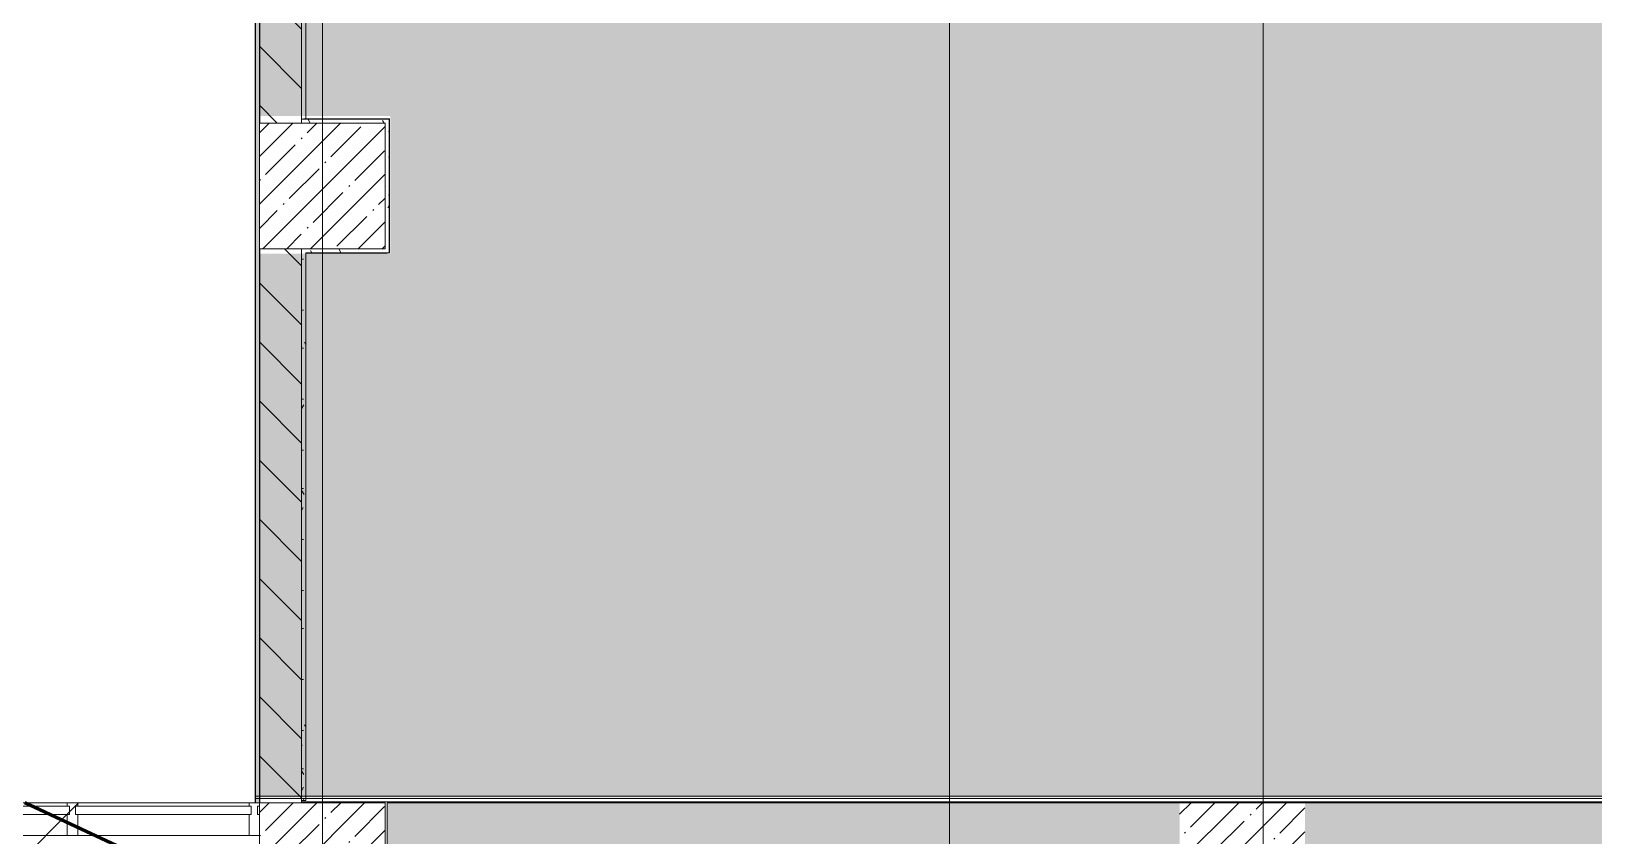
# Model space of a CAD drawing. Header units: millimetres. Extents: x -164500 to 426394, y -51911 to 102118.
# Drawn here: x 161390 to 168864, y 15041 to 18889 of the extents above; entities that cross this region are included whole.
import ezdxf

# ---------------------------------------------------------------- set-up
doc = ezdxf.new("R2010")
doc.units = ezdxf.units.MM
doc.linetypes.add('Осевая', pattern=[6350, 1270, -952.5, 3175, -952.5])
for name, color, linetype, lineweight in [('0) шлифовка', 5, 'Continuous', 60), ('5.3) Л-7 Линолеум 4 вып', 230, 'Continuous', 30), ('7.5) НЗ Линолеум Темпо ПЛЮС', 134, 'Continuous', 30), ('A-FLOR', 7, 'Continuous', 9), ('A-GLAZ-CURT', 7, 'Continuous', 9), ('A-GLAZ-CURT-1', 7, 'Continuous', 5), ('A-GLAZ-CURT-2', 7, 'Continuous', 20), ('A-GLAZ-CWMG', 7, 'Continuous', 9), ('A-GLAZ-CWMG-1', 7, 'Continuous', 20), ('A-WALL', 7, 'Continuous', 5), ('I-WALL', 7, 'Continuous', 5), ('S-COLS', 7, 'Continuous', 9), ('S-COLS-1', 7, 'Continuous', 5), ('Оси', 7, 'Continuous', 9), ('Оси-2', 7, 'Осевая', 9)]:
    doc.layers.add(name, color=color, linetype=linetype, lineweight=lineweight)
doc.layers.add('2) защита вин плитк', color=6, linetype='Continuous')
doc.layers.add('3.2.3) П-13.2', color=6, linetype='Continuous')
doc.layers.add('A-AREA-PATT-1', color=7, linetype='Continuous', lineweight=5, true_color=0xa5bae0, transparency=1)
doc.layers.add('A-WALL-1', color=9, linetype='Continuous', lineweight=5, true_color=0x808080)
doc.layers.add('A-WALL-FNSH-1', color=9, linetype='Continuous', lineweight=5, true_color=0x808080)
pattern_1 = [(45, (148772.12, -0.94), (-114.04925, 114.04925), []), (45, (148886.17, -0.94), (-114.04925, 114.04925), [201.612, -40.322, 6.706, -33.617])]
pattern_2 = [(0, (148772.123, -0.94), (243.84, 60.96), [20.117, -162.763, 20.117, -162.763, -975.36]), (0, (148772.123, -0.94), (243.84, 60.96), [-365.76, 20.117, -345.643, 20.117, -162.763, -426.72]), (0, (148772.123, -0.94), (243.84, 60.96), [-914.4, 20.117, -101.803, 20.117, -284.683]), (120, (148863.563, 29.54), (-174.71291, 180.69163), [20.117, -162.763, 20.117, -162.763, -975.36]), (120, (148863.563, 29.54), (-174.71291, 180.69163), [-365.76, 20.117, -345.643, 20.117, -162.763, -426.72]), (120, (148863.563, 29.54), (-174.71291, 180.69163), [-914.4, 20.117, -101.803, 20.117, -284.683]), (240, (148894.043, 151.46), (-69.12709, -241.65163), [20.117, -162.763, 20.117, -162.763, -975.36]), (240, (148894.043, 151.46), (-69.12709, -241.65163), [-365.76, 20.117, -345.643, 20.117, -162.763, -426.72]), (240, (148894.043, 151.46), (-69.12709, -241.65163), [-914.4, 20.117, -101.803, 20.117, -284.683])]

# ---------------------------------------------------------------- blocks, each defined once
blk = doc.blocks.new('BSC_Колонна _Прямоугольная - 600х600-V294-Объем проектирования 2 этажа')
at = {"layer": 'S-COLS-1'}
h = blk.add_hatch(dxfattribs=at)
h.set_pattern_fill('FP_25', color=256, style=0, pattern_type=2)
h.set_pattern_definition([(45, (-14010, -14900), (-114.0493, 114.0493), []), (45, (-13895.95, -14900), (-114.0493, 114.0493), [201.612, -40.322, 6.706, -33.617])])
h.paths.add_polyline_path([(-166, -300), (300, -300), (300, 300), (-300, 299.6), (-299.7, -300)])
for p, q in [((300, 300), (-300, 300)), ((-300, 300), (-300, -300)), ((300, -300), (300, 300)), ((-300, -300), (300, -300))]:
    blk.add_line(p, q, dxfattribs=at)
blk = doc.blocks.new('BSC_Колонна _Прямоугольная - 600х600-23295697-Объем проектирования 2 этажа')
at = {"layer": 'S-COLS-1'}
h = blk.add_hatch(dxfattribs=at)
h.set_pattern_fill('FP_26', color=256, style=0, pattern_type=2)
h.set_pattern_definition([(45, (-14010, -18150), (-114.0493, 114.0493), []), (45, (-13895.95, -18150), (-114.0493, 114.0493), [201.612, -40.322, 6.706, -33.617])])
h.paths.add_polyline_path([(-137.7, -300), (300, -300), (300, 300), (-300, 300), (-299.7, -300)])
for p, q in [((300, 300), (-300, 300)), ((-300, 300), (-300, -300)), ((300, -300), (300, 300)), ((-300, -300), (300, -300))]:
    blk.add_line(p, q, dxfattribs=at)
blk = doc.blocks.new('Прямоугольный импост - Импост структурный с накладкой - 160мм-23997896-Объем проектирования 2 этажа')
at = {"layer": 'A-GLAZ-CWMG-1'}
for p, q in [((-50, 40), (-50, 140)), ((-50, 140), (-0.3, 140)), ((-40, 40), (-50, 40)), ((-50, -17), (-50, 0)), ((-50, 0), (-40, 0)), ((-40, 0), (-40, 40)), ((-10, 40), (-10, 0)), ((-0.3, 40), (-10, 40)), ((-10, 0), (-0.3, 0)), ((-0.3, -17), (-50, -17))]:
    blk.add_line(p, q, dxfattribs=at)
blk = doc.blocks.new('Системная панель - Стекло - 40мм-23997898-Объем проектирования 2 этажа')
at = {"layer": 'A-GLAZ-CURT-2'}
for p, q in [((420.1, 0), (-420.1, 0)), ((-420.1, 0), (-420.1, -40)), ((-420.1, -40), (420.1, -40)), ((420.1, -40), (420.1, 0))]:
    blk.add_line(p, q, dxfattribs=at)
blk = doc.blocks.new('Прямоугольный импост - Импост структурный с накладкой - 160мм-23771920-Объем проектирования 2 этажа')
at = {"layer": 'A-GLAZ-CWMG'}
for p, q in [((13660.3, 15200), (12840, 15200)), ((13660.3, 15043), (12840, 15043))]:
    blk.add_line(p, q, dxfattribs=at)
blk = doc.blocks.new('Прямоугольный импост - Импост структурный с накладкой - 160мм-23997894-Объем проектирования 2 этажа')
at = {"layer": 'A-GLAZ-CWMG-1'}
for p, q in [((-25, 40), (-25, 140)), ((-25, 140), (25, 140)), ((25, 140), (25, 40)), ((-15, 40), (-25, 40)), ((-25, -17), (-25, 0)), ((-25, 0), (-15, 0)), ((-15, 0), (-15, 40)), ((15, 40), (15, 0)), ((25, 40), (15, 40)), ((15, 0), (25, 0)), ((25, 0), (25, -17)), ((25, -17), (-25, -17))]:
    blk.add_line(p, q, dxfattribs=at)
blk = doc.blocks.new('Системная панель - Стекло - 40мм-V436-Объем проектирования 2 этажа')
at = {"layer": 'A-GLAZ-CURT-1'}
h = blk.add_hatch(dxfattribs=at)
h.set_pattern_fill('FP_210', color=256, style=0, pattern_type=2)
h.set_pattern_definition([(45, (-12585, -14983), (-565.685, 565.685), [400, -1200]), (45, (-12985, -15183), (-565.685, 565.685), [1200, -400]), (45, (-12185, -15383), (-565.685, 565.685), [400, -1200])])
h.paths.add_polyline_path([(415, -40), (415, 0), (-415, 0), (-415, -40), (405, -40)])
at = {"layer": 'A-GLAZ-CURT-2'}
for p, q in [((415, 0), (-415, 0)), ((-415, 0), (-415, -40)), ((415, -40), (415, 0)), ((-415, -40), (415, -40))]:
    blk.add_line(p, q, dxfattribs=at)
blk = doc.blocks.new('Прямоугольный импост - Импост структурный с накладкой - 160мм-23771909-Объем проектирования 2 этажа')
at = {"layer": 'A-GLAZ-CWMG'}
for p, q in [((11930, 15200), (11120, 15200)), ((11930, 15043), (11120, 15043))]:
    blk.add_line(p, q, dxfattribs=at)

msp = doc.modelspace()

# ---------------------------------------------------------------- hatches: boundary and pattern name
at = {"layer": '0) шлифовка', "true_color": 0x2776bb}
h = msp.add_hatch(dxfattribs=at)
h.set_pattern_fill('ANSI31', color=152, scale=222, angle=110)
h.set_pattern_definition([(155, (149298.1, 20823.34), (-297.882, -638.81), [])])
h.paths.add_polyline_path([(162332.033, 15200), (155553.123, 15200), (155553.123, 13999), (153132.123, 13999), (153132.123, 7921), (162332.033, 7921)])
at = {"layer": '2) защита вин плитк'}
h = msp.add_hatch(dxfattribs=at)
h.set_pattern_fill('ANSI31', color=256, scale=600)
h.set_pattern_definition([(45, (149298.1, 20823.3), (-1347.04, 1347.04), [])])
h.paths.add_polyline_path([(162332.033, 15200), (155553.123, 15200), (155553.123, 13999), (153132.123, 13999), (153132.123, 7921), (162332.033, 7921)])
at = {"layer": '3.2.3) П-13.2'}
h = msp.add_hatch(dxfattribs=at)
h.set_pattern_fill('ANSI32', color=256, scale=222)
h.set_pattern_definition([(45, (149298.1, 20823.3), (-1495.21, 1495.21), []), (45, (150295, 20823.3), (-1495.2, 1495.2), [])])
h.paths.add_polyline_path([(162332.033, 15200), (155553.123, 15200), (155553.123, 13999), (153132.123, 13999), (153132.123, 7921), (162332.033, 7921)])
at = {"layer": '5.3) Л-7 Линолеум 4 вып'}
h = msp.add_hatch(dxfattribs=at)
h.set_pattern_fill('ANSI37', color=256, scale=600)
h.set_pattern_definition([(45, (149298.1, 20823.3), (-1347.04, 1347.04), []), (135, (149298.1, 20823.3), (-1347.04, -1347.04), [])])
h.paths.add_polyline_path([(162332.033, 15200), (155553.123, 15200), (155553.123, 13999), (153132.123, 13999), (153132.123, 7921), (162332.033, 7921)])
at = {"layer": '7.5) НЗ Линолеум Темпо ПЛЮС'}
h = msp.add_hatch(dxfattribs=at)
h.set_pattern_fill('ANSI31', color=256, scale=333)
h.set_pattern_definition([(45, (149298.1, 20823.3), (-747.606, 747.606), [])])
h.paths.add_polyline_path([(162332.033, 15200), (155553.123, 15200), (155553.123, 13999), (153132.123, 13999), (153132.123, 7921), (162332.033, 7921)])
at = {"layer": 'A-AREA-PATT-1'}
h = msp.add_hatch(color=256, dxfattribs=at)
h.paths.add_polyline_path([(170888.244, 13759.059), (171341.623, 13759.059), (171341.623, 13999.059), (169002.623, 13999.059), (169002.623, 13759.059), (170661.623, 13759.059)])
h.paths.add_polyline_path([(170656.623, 14979.059), (170661.623, 14979.059), (170661.623, 15089.059), (170656.623, 15089.059), (170656.623, 15349.059), (170651.123, 15349.059), (170651.123, 15379.727), (177322.123, 15379.727), (177322.123, 15429.89), (170662.123, 15429.89), (170662.123, 20499.059), (170682.123, 20499.059), (170682.123, 26269.44), (177322.123, 26269.44), (177322.123, 26344.558), (170656.623, 26344.558), (170656.623, 26853.558), (168987.623, 26853.558), (168987.623, 26480.745), (167507.88, 26480.745), (167507.88, 26273.559), (166856.88, 26273.559), (166855.296, 26478.558), (163552.623, 26478.558), (163552.123, 24658.558), (162482.123, 24658.558), (162482.38, 22225.559), (163107.623, 22225.559), (163107.623, 21573.559), (162482.123, 21573.559), (162482.38, 18483.559), (163107.623, 18483.559), (163107.623, 17825.559), (162482.123, 17825.559), (162483.949, 15224.559), (169002.623, 15224.559), (169002.623, 15202.473), (170651.123, 15200.688), (170651.123, 15199.059), (169002.623, 15199.059), (169002.623, 14979.059), (169843.502, 14979.059)])
at = {"layer": 'I-WALL'}
h = msp.add_hatch(dxfattribs=at)
h.set_pattern_fill('FP_23', color=256, style=0, pattern_type=2)
h.set_pattern_definition([(135, (148772.12, -0.94), (-141.4214, -141.4214), [])])
h.paths.add_polyline_path([(162482.38, 15199.059), (162682.38, 15199.059), (162682.38, 17849.059), (162482.38, 17849.059), (162482.38, 15224.559)])
h.paths.add_polyline_path([(162482.38, 18449.059), (162682.38, 18449.059), (162682.38, 21599.059), (162482.38, 21599.059), (162482.38, 18483.559)])
h.paths.add_polyline_path([(162482.38, 22199.059), (162682.38, 22199.059), (162682.38, 26299.058), (162482.38, 26299.058), (162482.38, 22225.559)])
h = msp.add_hatch(dxfattribs=at)
h.set_pattern_fill('FP_191', color=256, style=0, pattern_type=2)
h.set_pattern_definition(pattern_2)
h.paths.add_polyline_path([(162462.123, 15199.059), (162482.123, 15199.059), (162482.123, 24659.058), (162462.123, 24658.558), (162462.123, 15976.772)])
h = msp.add_hatch(dxfattribs=at)
h.set_pattern_fill('FP_191', color=256, style=0, pattern_type=2)
h.set_pattern_definition(pattern_2)
h.paths.add_polyline_path([(162682.38, 18449.059), (163082.123, 18449.059), (163082.123, 18469.059), (162682.38, 18469.059)])
h = msp.add_hatch(dxfattribs=at)
h.set_pattern_fill('FP_191', color=256, style=0, pattern_type=2)
h.set_pattern_definition(pattern_2)
h.paths.add_polyline_path([(163082.123, 17829.059), (163102.123, 17829.059), (163102.123, 18469.059), (163082.123, 18469.059), (163082.123, 17849.059)])
h = msp.add_hatch(dxfattribs=at)
h.set_pattern_fill('FP_191', color=256, style=0, pattern_type=2)
h.set_pattern_definition(pattern_2)
h.paths.add_polyline_path([(162682.38, 15209.059), (162702.38, 15209.059), (162702.38, 15219.059), (162682.38, 15219.059)])
h.paths.add_polyline_path([(162682.38, 15229.101), (162702.38, 15230.059), (162702.38, 17849.059), (162682.38, 17849.059), (162682.38, 15230.059)])
h = msp.add_hatch(dxfattribs=at)
h.set_pattern_fill('FP_191', color=256, style=0, pattern_type=2)
h.set_pattern_definition(pattern_2)
h.paths.add_polyline_path([(163081.478, 17829.059), (163082.123, 17829.059), (163082.123, 17849.059), (162702.38, 17849.059), (162703.38, 17829.059)])
h = msp.add_hatch(dxfattribs=at)
h.set_pattern_fill('FP_1', color=256, style=0, pattern_type=2)
h.set_pattern_definition(pattern_1)
h.paths.add_polyline_path([(179382.123, 14979.059), (179562.123, 14979.059), (179562.123, 15199.059), (179382.123, 15199.059), (179382.123, 14983.518)])
h.paths.add_polyline_path([(165582.123, 14979.059), (166882.38, 14979.397), (166882.38, 15199.059), (163092.123, 15199.059), (163092.123, 14979.059), (165507.095, 14979.059)])
h.paths.add_polyline_path([(178516.314, 14979.059), (178782.123, 14979.059), (178782.123, 15199.059), (175182.123, 15199.059), (175182.123, 14979.059), (177070.845, 14979.059)])
h.paths.add_polyline_path([(168982.123, 14979.059), (170682.123, 14979.059), (170682.123, 15199.059), (167482.38, 15199.059), (167482.38, 14979.059), (168762.123, 14979.059)])
h.paths.add_polyline_path([(174582.123, 14979.059), (174582.123, 15199.059), (171282.123, 15199.059), (171282.123, 14979.059), (171288.97, 14979.059)])
at = {"layer": 'S-COLS-1'}
h = msp.add_hatch(dxfattribs=at)
h.set_pattern_fill('FP_1', color=256, style=0, pattern_type=2)
h.set_pattern_definition(pattern_1)
h.paths.add_polyline_path([(166952.564, 14599.059), (167482.38, 14599.059), (167482.38, 15199.059), (166882.38, 15199.059), (166882.38, 14599.059)])

# ---------------------------------------------------------------- linework, layer by layer
at = {"layer": 'A-FLOR'}
for p, q in [((162482.123, 15183), (162482.123, 15143)), ((162482.123, 15182.059), (162482.123, 15142.059)), ((162682.38, 15203.414), (170651.123, 15203.414)), ((162682.38, 15202.473), (170651.123, 15202.473)), ((162482.123, 15043), (162482.123, 14980)), ((162482.123, 15042.059), (162482.123, 14979.059))]:
    msp.add_line(p, q, dxfattribs=at)
at = {"layer": 'A-WALL'}
for p, q in [((162702.38, 17829.059), (162702.38, 15209.059)), ((163102.123, 17829.059), (162702.38, 17829.059)), ((162702.38, 15230.059), (162703.38, 15230.059))]:
    msp.add_line(p, q, dxfattribs=at)
at = {"layer": 'A-WALL-1'}
for p, q in [((162482.123, 18449.059), (162482.123, 21579.059)), ((162482.38, 21599.059), (162482.38, 18449.059)), ((162682.38, 18449.059), (162682.38, 21599.059)), ((162692.38, 18469.059), (162682.38, 18469.059)), ((162482.123, 15199.059), (162482.123, 17849.059)), ((162482.38, 17849.059), (162482.38, 15199.059)), ((162682.38, 17849.059), (162682.38, 15199.059)), ((162462.123, 15199.058), (162482.123, 15199.058)), ((162682.38, 15209.059), (162702.38, 15209.059)), ((166882.38, 15199.059), (163092.123, 15199.059)), ((163092.123, 15199.059), (163092.123, 14979.059)), ((170682.123, 15199.059), (167482.38, 15199.059))]:
    msp.add_line(p, q, dxfattribs=at)
at = {"layer": 'A-WALL-FNSH-1'}
for p, q in [((162461.123, 24658.058), (162461.123, 15199.058)), ((162462.123, 15199.058), (162462.123, 24658.058)), ((162702.38, 21579.059), (162702.38, 18470.059)), ((162703.38, 18470.059), (162703.38, 21578.059)), ((162702.38, 18470.059), (162692.38, 18470.059)), ((162692.38, 18470.059), (162692.38, 18469.059)), ((162692.38, 18469.059), (163102.123, 18469.059)), ((163103.123, 18470.059), (162703.38, 18470.059)), ((163102.123, 18469.059), (163102.123, 17829.059)), ((163103.123, 17829.059), (163103.123, 18470.059)), ((162703.38, 15230.059), (162703.38, 17828.059)), ((162703.38, 17828.059), (163092.123, 17828.059)), ((163092.123, 17828.059), (163092.123, 17829.059)), ((163102.123, 17829.059), (163103.123, 17829.059)), ((162461.123, 15199.058), (162462.123, 15199.058)), ((162702.38, 15230.059), (162462.123, 15230.059)), ((162462.123, 15230.059), (162462.123, 15219.059)), ((162462.123, 15219.059), (170651.123, 15219.059)), ((170651.123, 15230.059), (162703.38, 15230.059))]:
    msp.add_line(p, q, dxfattribs=at)
at = {"layer": 'S-COLS-1'}
msp.add_line((167482.38, 15199.059), (166882.38, 15199.059), dxfattribs=at)
at = {"layer": 'Оси'}
for points in [[(162782.123, -1907.2), (162782.123, 3092.8), (162782.123, 22397.13), (162782.123, 27397.13)], [(165782.123, -1907.2), (165782.123, 3092.8), (165782.123, 22397.13), (165782.123, 27397.13)], [(167282.123, -1907.2), (167282.123, 3092.8), (167282.123, 22397.13), (167282.123, 27397.13)]]:
    msp.add_lwpolyline(points, dxfattribs=at)
at = {"layer": 'Оси-2'}
for p, q in [((162782.123, 3093.741), (162782.123, 22398.071)), ((165782.123, 3093.741), (165782.123, 22398.071)), ((167282.123, 3093.741), (167282.123, 22398.071))]:
    msp.add_line(p, q, dxfattribs=at)

# ---------------------------------------------------------------- block references
at = {"layer": 'A-GLAZ-CURT'}
for name, p in [('Системная панель - Стекло - 40мм-V436-Объем проектирования 2 этажа', (161157.123, 15182.059)), ('Системная панель - Стекло - 40мм-23997898-Объем проектирования 2 этажа', (162022.252, 15182.059))]:
    msp.add_blockref(name, p, dxfattribs=at)
at = {"layer": 'A-GLAZ-CWMG'}
for name, p in [('Прямоугольный импост - Импост структурный с накладкой - 160мм-23771909-Объем проектирования 2 этажа', (149632.123, -0.941)), ('Прямоугольный импост - Импост структурный с накладкой - 160мм-23771920-Объем проектирования 2 этажа', (148772.123, -0.941))]:
    msp.add_blockref(name, p, dxfattribs=at)
at = {"layer": 'A-GLAZ-CWMG', "extrusion": (0, 0, -1), "rotation": 180}
for name, p in [('Прямоугольный импост - Импост структурный с накладкой - 160мм-23997894-Объем проектирования 2 этажа', (-161587.123, 15182.059)), ('Прямоугольный импост - Импост структурный с накладкой - 160мм-23997896-Объем проектирования 2 этажа', (-162482.38, 15182.059))]:
    msp.add_blockref(name, p, dxfattribs=at)
at = {"layer": 'S-COLS'}
for name, p in [('BSC_Колонна _Прямоугольная - 600х600-23295697-Объем проектирования 2 этажа', (162782.123, 18149.059)), ('BSC_Колонна _Прямоугольная - 600х600-V294-Объем проектирования 2 этажа', (162782.123, 14899.059))]:
    msp.add_blockref(name, p, dxfattribs=at)

doc.saveas('drawing.dxf')
